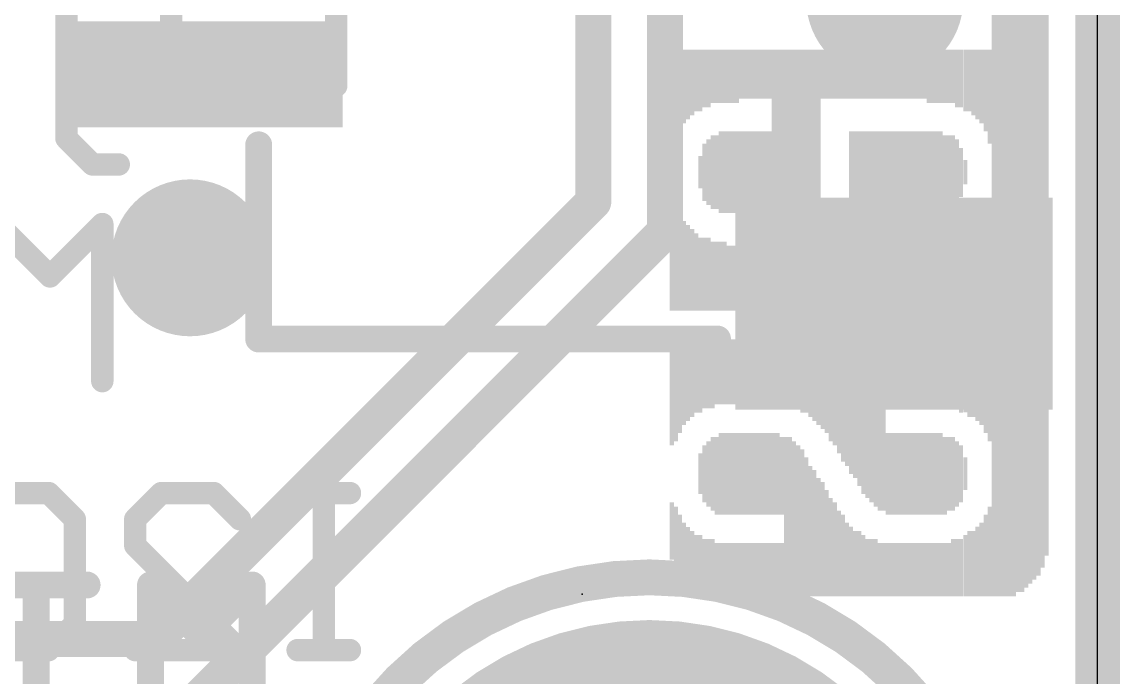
# Model space of a CAD drawing. Extents: x -0.1 to 25.5, y -0.1 to 17.9.
# Drawn here: x 19.3 to 25.53, y 3.98 to 7.69 of the extents above; entities that cross this region are included whole.
import ezdxf

# ---------------------------------------------------------------- set-up
doc = ezdxf.new("R2010")
doc.units = 0
for name, color, linetype in [('1', 12, 'CONTINUOUS'), ('16', 5, 'CONTINUOUS'), ('17', 110, 'CONTINUOUS'), ('18', 110, 'CONTINUOUS'), ('20', 53, 'CONTINUOUS'), ('21', 40, 'CONTINUOUS'), ('22', 6, 'CONTINUOUS'), ('24', 6, 'CONTINUOUS')]:
    doc.layers.add(name, color=color, linetype=linetype)

# ---------------------------------------------------------------- blocks, each defined once
blk = doc.blocks.new('RECT')
blk.add_solid([(-0.5, -0.5), (0.5, -0.5), (-0.5, 0.5), (0.5, 0.5)])
blk = doc.blocks.new('ROUNDP')
at = {"const_width": 0.5}
blk.add_lwpolyline([(0, -0.25, 1), (0, 0.25, 1), (0, -0.25)], format="xyb", dxfattribs=at)
blk = doc.blocks.new('ROUNDV')
at = {"const_width": 0.5}
blk.add_lwpolyline([(0, -0.25, 1), (0, 0.25, 1), (0, -0.25)], format="xyb", dxfattribs=at)

msp = doc.modelspace()

# ---------------------------------------------------------------- linework, layer by layer
at = {"layer": '1'}
for points, const_width in [([(25.4, 17.78), (25.4, 0)], 0.254), ([(22.9489, 8.8678), (22.9489, 6.4992)], 0.2032), ([(22.5425, 6.6675), (22.5425, 8.6995)], 0.2032), ([(20.066, 4.191), (22.5425, 6.6675)], 0.2032), ([(22.9489, 6.4992), (20.2343, 3.7846)], 0.2032), ([(18.3515, 4.191), (20.066, 4.191)], 0.2032)]:
    msp.add_lwpolyline(points, dxfattribs=dict(at, const_width=const_width))
at = {"layer": '1', "const_width": 0.1016}
for points in [[(22.5784, 6.6316, 1), (22.5066, 6.7034)], [(22.4917, 6.6675, 1), (22.5933, 6.6675)], [(22.9848, 6.4632, 1), (22.913, 6.5351)], [(22.8981, 6.4992, 1), (22.9997, 6.4992)], [(20.0301, 4.2269, 1), (20.1019, 4.1551)], [(20.066, 4.1402, 1), (20.066, 4.2418)]]:
    msp.add_lwpolyline(points, format="xyb", dxfattribs=at)
at = {"layer": '16', "const_width": 0.254}
msp.add_lwpolyline([(25.4, 17.78), (25.4, 0)], dxfattribs=at)
at = {"layer": '20'}
msp.add_line((25.4, 2.54), (25.4, 15.24), dxfattribs=at)
at = {"layer": '21', "const_width": 0.1524}
for points in [[(24.946, 6.79), (24.946, 10.99)], [(20.646, 5.89), (20.646, 6.99)], [(23.246, 5.89), (20.646, 5.89)], [(19.0973, 4.4965), (19.6735, 4.4965)], [(19.3854, 3.6322), (19.3854, 4.4965)], [(20.0328, 3.6322), (20.0328, 4.4965)], [(20.0328, 4.4965), (20.3209, 4.2084)], [(20.3209, 4.2084), (20.609, 4.4965)], [(20.609, 4.4965), (20.609, 3.6322)]]:
    msp.add_lwpolyline(points, dxfattribs=at)
at = {"layer": '21'}
for points, const_width in [([(20.6841, 6.99, 1), (20.6079, 6.99)], 0.0762), ([(24.9079, 6.79, 1), (24.9841, 6.79)], 0.0762), ([(20.646, 5.9281, 1), (20.646, 5.8519)], 0.0762), ([(20.6079, 5.89, 1), (20.6841, 5.89)], 0.0762), ([(23.246, 5.8519, 1), (23.246, 5.9281)], 0.0762), ([(22.86, 0.54, 1), (22.86, 4.54, 1), (22.86, 0.54)], 0.2032), ([(19.4235, 4.4965, 1), (19.3473, 4.4965)], 0.0762), ([(19.6735, 4.4584, 1), (19.6735, 4.5346)], 0.0762), ([(20.0709, 4.4965, 1), (19.9947, 4.4965)], 0.0762), ([(20.0597, 4.5235, 1), (20.0059, 4.4696)], 0.0762), ([(20.6471, 4.4965, 1), (20.5709, 4.4965)], 0.0762), ([(20.636, 4.4696, 1), (20.5821, 4.5235)], 0.0762), ([(20.294, 4.2354, 1), (20.3479, 4.1815)], 0.0762), ([(20.294, 4.1815, 1), (20.3479, 4.2354)], 0.0762)]:
    msp.add_lwpolyline(points, format="xyb", dxfattribs=dict(at, const_width=const_width))
at = {"layer": '22', "const_width": 0.127}
for points in [[(21.0851, 7.917), (21.0851, 7.3238)], [(19.5564, 7.7687), (19.5564, 7.0272)], [(20.1496, 7.7687), (20.1496, 7.3238)], [(20.4919, 7.3238), (20.4919, 7.6204)], [(20.4919, 7.6204), (20.7885, 7.6204)], [(20.1496, 7.3238), (20.0013, 7.1755)], [(20.6402, 7.1755), (20.4919, 7.3238)], [(21.0851, 7.3238), (20.9368, 7.1755)], [(20.0013, 7.1755), (19.5564, 7.1755)], [(20.9368, 7.1755), (20.6402, 7.1755)], [(19.5564, 7.0272), (19.7047, 6.8789)], [(19.7047, 6.8789), (19.853, 6.8789)], [(19.4632, 6.2447), (19.1666, 6.5413)], [(19.7598, 6.5413), (19.4632, 6.2447)], [(19.7598, 5.6515), (19.7598, 6.5413)], [(19.159, 5.0173), (19.4556, 5.0173)], [(19.4556, 5.0173), (19.6039, 4.869)], [(19.9462, 4.869), (20.0945, 5.0173)], [(20.0945, 5.0173), (20.3911, 5.0173)], [(20.3911, 5.0173), (20.5394, 4.869)], [(21.1631, 5.0173), (20.8665, 5.0173)], [(21.0148, 4.1275), (21.0148, 5.0173)], [(19.6039, 4.869), (19.6039, 4.2758)], [(19.9462, 4.7207), (19.9462, 4.869)], [(20.5394, 4.1275), (19.9462, 4.7207)], [(19.6039, 4.2758), (19.4556, 4.1275)], [(19.4556, 4.1275), (19.159, 4.1275)], [(19.9462, 4.1275), (20.5394, 4.1275)], [(21.1631, 4.1275), (20.8665, 4.1275)]]:
    msp.add_lwpolyline(points, dxfattribs=at)
at = {"layer": '22', "const_width": 0.0635}
for points in [[(20.4919, 7.6521, 1), (20.4919, 7.5886)], [(20.5237, 7.6204, 1), (20.4602, 7.6204)], [(20.7885, 7.5886, 1), (20.7885, 7.6521)], [(20.1178, 7.3238, 1), (20.1813, 7.3238)], [(20.172, 7.3013, 1), (20.1271, 7.3462)], [(20.5144, 7.3462, 1), (20.4695, 7.3013)], [(20.4602, 7.3238, 1), (20.5237, 7.3238)], [(21.0533, 7.3238, 1), (21.1168, 7.3238)], [(21.1075, 7.3013, 1), (21.0626, 7.3462)], [(19.5564, 7.2073, 1), (19.5564, 7.1438)], [(19.9788, 7.198, 1), (20.0237, 7.153)], [(20.0013, 7.1438, 1), (20.0013, 7.2073)], [(20.6402, 7.2073, 1), (20.6402, 7.1438)], [(20.6178, 7.153, 1), (20.6627, 7.198)], [(20.9144, 7.198, 1), (20.9593, 7.153)], [(20.9368, 7.1438, 1), (20.9368, 7.2073)], [(19.5247, 7.0272, 1), (19.5882, 7.0272)], [(19.5789, 7.0497, 1), (19.534, 7.0048)], [(19.7047, 6.9107, 1), (19.7047, 6.8472)], [(19.6822, 6.8565, 1), (19.7272, 6.9014)], [(19.853, 6.8472, 1), (19.853, 6.9107)], [(19.7915, 6.5413, 1), (19.728, 6.5413)], [(19.7822, 6.5188, 1), (19.7373, 6.5637)], [(19.4407, 6.2671, 1), (19.4856, 6.2222)], [(19.4407, 6.2222, 1), (19.4856, 6.2671)], [(19.728, 5.6515, 1), (19.7915, 5.6515)], [(19.478, 5.0397, 1), (19.4331, 4.9948)], [(19.4556, 4.9855, 1), (19.4556, 5.049)], [(20.0945, 5.049, 1), (20.0945, 4.9855)], [(20.117, 4.9948, 1), (20.072, 5.0397)], [(20.4135, 5.0397, 1), (20.3686, 4.9948)], [(20.3911, 4.9855, 1), (20.3911, 5.049)], [(20.8665, 5.049, 1), (20.8665, 4.9855)], [(21.0465, 5.0173, 1), (20.983, 5.0173)], [(21.1631, 4.9855, 1), (21.1631, 5.049)], [(19.6356, 4.869, 1), (19.5721, 4.869)], [(19.5814, 4.8465, 1), (19.6263, 4.8914)], [(19.978, 4.869, 1), (19.9145, 4.869)], [(19.9238, 4.8914, 1), (19.9687, 4.8465)], [(20.5169, 4.8465, 1), (20.5618, 4.8914)], [(19.9145, 4.7207, 1), (19.978, 4.7207)], [(19.9687, 4.7431, 1), (19.9238, 4.6982)], [(19.5721, 4.2758, 1), (19.6356, 4.2758)], [(19.6263, 4.2533, 1), (19.5814, 4.2982)], [(19.4331, 4.15, 1), (19.478, 4.105)], [(19.4556, 4.0958, 1), (19.4556, 4.1593)], [(19.9462, 4.1593, 1), (19.9462, 4.0958)], [(20.5169, 4.105, 1), (20.5618, 4.15)], [(20.5394, 4.0958, 1), (20.5394, 4.1593)], [(20.8665, 4.1593, 1), (20.8665, 4.0958)], [(21.1631, 4.0958, 1), (21.1631, 4.1593)], [(20.983, 4.1275, 1), (21.0465, 4.1275)]]:
    msp.add_lwpolyline(points, format="xyb", dxfattribs=at)
at = {"layer": '24'}
msp.add_point((22.479, 4.445), dxfattribs=at)

# ---------------------------------------------------------------- block references
at = {"layer": '1', "rotation": 180}
for p, xscale, yscale in [((20.346, 7.39), 1.55, 0.6), ((24.246, 6.09), 1.8, 1.2)]:
    msp.add_blockref('RECT', p, dxfattribs=dict(at, xscale=xscale, yscale=yscale))
at = {"layer": '17', "xscale": 3.516, "yscale": 3.516}
msp.add_blockref('ROUNDP', (22.86, 2.54), dxfattribs=at)
msp.add_blockref('ROUNDP', (22.86, 2.54), dxfattribs=at)
at = {"layer": '18', "xscale": 0.889, "yscale": 0.889}
for p in [(24.1935, 7.8105), (24.1935, 7.8105), (20.2565, 6.35), (20.2565, 6.35)]:
    msp.add_blockref('ROUNDV', p, dxfattribs=at)
at = {"layer": '22', "rotation": 90}
for p, xscale, yscale in [((24.8111, 8.81), 5.5194, 0.0231), ((24.8342, 8.81), 5.5194, 0.0231), ((24.8573, 8.81), 5.5194, 0.0231), ((24.8804, 8.81), 5.5194, 0.0231), ((24.9036, 8.81), 5.5194, 0.0231), ((24.9267, 8.7973), 5.494, 0.0231), ((24.9498, 8.7973), 5.494, 0.0231), ((24.9729, 8.7859), 5.4712, 0.0231), ((24.996, 8.7859), 5.4712, 0.0231), ((25.019, 8.7744), 5.4483, 0.0229), ((25.042, 8.763), 5.4254, 0.0231), ((25.0651, 8.7516), 5.4026, 0.0231), ((25.0882, 8.7287), 5.3569, 0.0231), ((25.1113, 8.6944), 5.2883, 0.0231), ((22.987, 7.2631), 0.5309, 0.0229), ((23.01, 7.2746), 0.508, 0.0231), ((23.0331, 7.2974), 0.4623, 0.0231), ((23.0562, 7.3203), 0.4166, 0.0231), ((23.0793, 7.3317), 0.3937, 0.0231), ((23.1024, 7.3431), 0.3708, 0.0231), ((23.1256, 7.3546), 0.348, 0.0231), ((23.1487, 7.3546), 0.348, 0.0231), ((23.1718, 7.366), 0.3251, 0.0231), ((23.1949, 7.366), 0.3251, 0.0231), ((23.218, 7.3774), 0.3023, 0.0231), ((23.241, 7.3774), 0.3023, 0.0229), ((23.264, 7.3774), 0.3023, 0.0231), ((23.2871, 7.3774), 0.3023, 0.0231), ((23.3102, 7.3774), 0.3023, 0.0231), ((23.3333, 7.3774), 0.3023, 0.0231), ((23.3564, 7.3774), 0.3023, 0.0231), ((23.3796, 7.3901), 0.2769, 0.0231), ((23.4027, 7.3901), 0.2769, 0.0231), ((23.4258, 7.3901), 0.2769, 0.0231), ((23.4489, 7.3901), 0.2769, 0.0231), ((23.472, 7.3901), 0.2769, 0.0231), ((23.495, 7.3901), 0.2769, 0.0229), ((23.518, 7.3901), 0.2769, 0.0231), ((23.5411, 7.3901), 0.2769, 0.0231), ((23.5642, 7.0663), 0.9246, 0.0231), ((23.5873, 7.0663), 0.9246, 0.0231), ((23.6104, 7.0663), 0.9246, 0.0231), ((23.6336, 7.0663), 0.9246, 0.0231), ((23.6567, 7.0663), 0.9246, 0.0231), ((23.6798, 7.0663), 0.9246, 0.0231), ((23.7029, 7.0663), 0.9246, 0.0231), ((23.726, 7.0663), 0.9246, 0.0231), ((23.749, 7.0663), 0.9246, 0.0229), ((23.772, 7.0663), 0.9246, 0.0231), ((23.7951, 7.0663), 0.9246, 0.0231), ((23.8182, 7.0663), 0.9246, 0.0231), ((23.8413, 7.3901), 0.2769, 0.0231), ((23.8644, 7.3901), 0.2769, 0.0231), ((23.8876, 7.3901), 0.2769, 0.0231), ((23.9107, 7.3901), 0.2769, 0.0231), ((23.9338, 7.3901), 0.2769, 0.0231), ((23.9569, 7.3901), 0.2769, 0.0231), ((23.98, 7.3901), 0.2769, 0.0231), ((24.003, 7.3901), 0.2769, 0.0229), ((24.026, 7.3901), 0.2769, 0.0231), ((24.0491, 7.3901), 0.2769, 0.0231), ((24.0722, 7.3901), 0.2769, 0.0231), ((24.0953, 7.3901), 0.2769, 0.0231), ((24.1184, 7.3901), 0.2769, 0.0231), ((24.1416, 7.3901), 0.2769, 0.0231), ((24.1647, 7.3901), 0.2769, 0.0231), ((24.1878, 7.3901), 0.2769, 0.0231), ((24.2109, 7.3901), 0.2769, 0.0231), ((24.234, 7.3901), 0.2769, 0.0231), ((24.257, 7.3901), 0.2769, 0.0229), ((24.28, 7.3901), 0.2769, 0.0231), ((24.3031, 7.3901), 0.2769, 0.0231), ((24.3262, 7.3901), 0.2769, 0.0231), ((24.3493, 7.3901), 0.2769, 0.0231), ((24.3724, 7.3901), 0.2769, 0.0231), ((24.3956, 7.3901), 0.2769, 0.0231), ((24.4187, 7.3901), 0.2769, 0.0231), ((24.4418, 7.3774), 0.3023, 0.0231), ((24.4649, 7.3774), 0.3023, 0.0231), ((24.488, 7.3774), 0.3023, 0.0231), ((24.511, 7.3774), 0.3023, 0.0229), ((24.534, 7.3774), 0.3023, 0.0231), ((24.5571, 7.3774), 0.3023, 0.0231), ((24.5802, 7.3774), 0.3023, 0.0231), ((24.6033, 7.366), 0.3251, 0.0231), ((24.6264, 7.366), 0.3251, 0.0231), ((24.6496, 7.3546), 0.348, 0.0231), ((24.6727, 7.3546), 0.348, 0.0231), ((24.6958, 7.3431), 0.3708, 0.0231), ((24.7189, 7.3317), 0.3937, 0.0231), ((24.742, 7.3203), 0.4166, 0.0231), ((24.765, 7.2974), 0.4623, 0.0229), ((24.788, 7.2631), 0.5309, 0.0231), ((23.218, 6.8351), 0.4166, 0.0231), ((23.241, 6.8351), 0.4166, 0.0229), ((23.264, 6.8351), 0.4623, 0.0231), ((23.2871, 6.8351), 0.4623, 0.0231), ((23.3102, 6.8351), 0.4623, 0.0231), ((23.3333, 6.8351), 0.4623, 0.0231), ((23.3564, 6.8351), 0.4623, 0.0231), ((23.3796, 6.8351), 0.4623, 0.0231), ((23.4027, 6.8351), 0.4623, 0.0231), ((23.4258, 6.8351), 0.4623, 0.0231), ((23.4489, 6.8351), 0.4623, 0.0231), ((23.472, 6.8351), 0.4623, 0.0231), ((23.495, 6.8351), 0.4623, 0.0229), ((23.518, 6.8351), 0.4623, 0.0231), ((23.5411, 6.8351), 0.4623, 0.0231), ((24.003, 6.8351), 0.4623, 0.0229), ((24.026, 6.8351), 0.4623, 0.0231), ((24.0491, 6.8351), 0.4623, 0.0231), ((24.0722, 6.8351), 0.4623, 0.0231), ((24.0953, 6.8351), 0.4623, 0.0231), ((24.1184, 6.8351), 0.4623, 0.0231), ((24.1416, 6.8351), 0.4623, 0.0231), ((24.1647, 6.8351), 0.4623, 0.0231), ((24.1878, 6.8351), 0.4623, 0.0231), ((24.2109, 6.8351), 0.4623, 0.0231), ((24.234, 6.8351), 0.4623, 0.0231), ((24.257, 6.8351), 0.4623, 0.0229), ((24.28, 6.8351), 0.4623, 0.0231), ((24.3031, 6.8351), 0.4623, 0.0231), ((24.3262, 6.8351), 0.4623, 0.0231), ((24.3493, 6.8351), 0.4623, 0.0231), ((24.3724, 6.8351), 0.4623, 0.0231), ((24.3956, 6.8351), 0.4623, 0.0231), ((24.4187, 6.8351), 0.4623, 0.0231), ((24.4418, 6.8351), 0.4623, 0.0231), ((24.4649, 6.8351), 0.4623, 0.0231), ((24.488, 6.8351), 0.4623, 0.0231), ((24.511, 6.8351), 0.4623, 0.0229), ((24.534, 6.8237), 0.4394, 0.0231), ((24.5571, 6.8351), 0.4166, 0.0231), ((24.5802, 6.8351), 0.4166, 0.0231), ((23.1718, 6.8351), 0.3251, 0.0231), ((23.1949, 6.8351), 0.3708, 0.0231), ((24.6033, 6.8351), 0.3708, 0.0231), ((24.6264, 6.8339), 0.2769, 0.0231), ((23.1487, 6.8351), 0.1829, 0.0231), ((24.6496, 6.8351), 0.1372, 0.0231), ((22.987, 6.3614), 0.6223, 0.0229), ((23.01, 6.35), 0.5994, 0.0231), ((24.765, 6.4313), 0.3454, 0.0229), ((24.788, 6.4541), 0.3912, 0.0231), ((23.0331, 6.3157), 0.5309, 0.0231), ((23.0562, 6.3043), 0.508, 0.0231), ((23.0793, 6.2929), 0.4851, 0.0231), ((24.7189, 6.397), 0.2769, 0.0231), ((24.742, 6.4084), 0.2997, 0.0231), ((23.1024, 6.2814), 0.4623, 0.0231), ((23.1256, 6.27), 0.4394, 0.0231), ((24.6496, 6.3741), 0.2311, 0.0231), ((24.6727, 6.3741), 0.2311, 0.0231), ((24.6958, 6.3856), 0.254, 0.0231), ((23.1487, 6.2573), 0.414, 0.0231), ((23.1718, 6.2573), 0.414, 0.0231), ((23.1949, 6.2573), 0.414, 0.0231), ((23.218, 6.2459), 0.3912, 0.0231), ((23.241, 6.2459), 0.3912, 0.0229), ((23.264, 6.2459), 0.3912, 0.0231), ((23.2871, 6.2459), 0.3912, 0.0231), ((23.3102, 6.2344), 0.3683, 0.0231), ((23.3333, 6.2344), 0.3683, 0.0231), ((23.3564, 6.2344), 0.3683, 0.0231), ((23.3796, 6.2344), 0.3683, 0.0231), ((23.4027, 6.2344), 0.3683, 0.0231), ((23.4258, 6.2344), 0.3683, 0.0231), ((23.4489, 6.2344), 0.3683, 0.0231), ((23.472, 6.2344), 0.3683, 0.0231), ((23.495, 6.2344), 0.3683, 0.0229), ((23.518, 6.2344), 0.3683, 0.0231), ((23.5411, 6.2344), 0.3683, 0.0231), ((23.5642, 6.2344), 0.3683, 0.0231), ((23.5873, 6.2344), 0.3683, 0.0231), ((23.6104, 6.2344), 0.3683, 0.0231), ((23.6336, 6.2344), 0.3683, 0.0231), ((23.6567, 6.2344), 0.3683, 0.0231), ((23.6798, 6.2344), 0.3683, 0.0231), ((23.7029, 6.2344), 0.3683, 0.0231), ((23.726, 6.2344), 0.3683, 0.0231), ((23.749, 6.2344), 0.3683, 0.0229), ((23.772, 6.2344), 0.3683, 0.0231), ((23.7951, 6.2344), 0.3683, 0.0231), ((23.8182, 6.2344), 0.3683, 0.0231), ((23.8413, 6.2344), 0.3683, 0.0231), ((23.8644, 6.2344), 0.3683, 0.0231), ((23.8876, 6.2344), 0.3683, 0.0231), ((23.9107, 6.2344), 0.3683, 0.0231), ((23.9338, 6.2344), 0.3683, 0.0231), ((23.9569, 6.2344), 0.3683, 0.0231), ((23.98, 6.2344), 0.3683, 0.0231), ((24.003, 6.2344), 0.3683, 0.0229), ((24.026, 6.2344), 0.3683, 0.0231), ((24.0491, 6.2344), 0.3683, 0.0231), ((24.0722, 6.2344), 0.3683, 0.0231), ((24.0953, 6.2344), 0.3683, 0.0231), ((24.1184, 6.2344), 0.3683, 0.0231), ((24.1416, 6.2344), 0.3683, 0.0231), ((24.1647, 6.2344), 0.3683, 0.0231), ((24.1878, 6.2344), 0.3683, 0.0231), ((24.2109, 6.2344), 0.3683, 0.0231), ((24.234, 6.2344), 0.3683, 0.0231), ((24.257, 6.2344), 0.3683, 0.0229), ((24.28, 6.2344), 0.3683, 0.0231), ((24.3031, 6.2344), 0.3683, 0.0231), ((24.3262, 6.2344), 0.3683, 0.0231), ((24.3493, 6.2344), 0.3683, 0.0231), ((24.3724, 6.2344), 0.3683, 0.0231), ((24.3956, 6.2344), 0.3683, 0.0231), ((24.4187, 6.2344), 0.3683, 0.0231), ((24.4418, 6.2344), 0.3683, 0.0231), ((24.4649, 6.2344), 0.3683, 0.0231), ((24.488, 6.2344), 0.3683, 0.0231), ((24.511, 6.2459), 0.3912, 0.0229), ((24.534, 6.2459), 0.3912, 0.0231), ((24.5571, 6.2459), 0.3912, 0.0231), ((24.5802, 6.2459), 0.3912, 0.0231), ((24.6033, 6.2573), 0.414, 0.0231), ((24.6264, 6.2573), 0.414, 0.0231), ((22.987, 5.588), 0.5994, 0.0229), ((23.01, 5.5994), 0.5766, 0.0231), ((23.0331, 5.6223), 0.5309, 0.0231), ((23.0562, 5.6452), 0.4851, 0.0231), ((23.0793, 5.6566), 0.4623, 0.0231), ((23.1024, 5.668), 0.4394, 0.0231), ((23.1256, 5.6807), 0.414, 0.0231), ((23.1487, 5.6807), 0.414, 0.0231), ((23.1718, 5.6921), 0.3912, 0.0231), ((23.1949, 5.6921), 0.3912, 0.0231), ((23.218, 5.6921), 0.3912, 0.0231), ((23.241, 5.7036), 0.3683, 0.0229), ((23.264, 5.7036), 0.3683, 0.0231), ((23.2871, 5.7036), 0.3683, 0.0231), ((23.3102, 5.7036), 0.3683, 0.0231), ((23.3333, 5.7036), 0.3683, 0.0231), ((23.3564, 5.7036), 0.3683, 0.0231), ((23.3796, 5.7036), 0.3683, 0.0231), ((23.4027, 5.7036), 0.3683, 0.0231), ((23.4258, 5.7036), 0.3683, 0.0231), ((23.4489, 5.7036), 0.3683, 0.0231), ((23.472, 5.7036), 0.3683, 0.0231), ((23.495, 5.7036), 0.3683, 0.0229), ((23.518, 5.7036), 0.3683, 0.0231), ((23.5411, 5.7036), 0.3683, 0.0231), ((23.5642, 5.7036), 0.3683, 0.0231), ((23.5873, 5.7036), 0.3683, 0.0231), ((23.6104, 5.7036), 0.3683, 0.0231), ((23.6336, 5.7036), 0.3683, 0.0231), ((23.6567, 5.7036), 0.3683, 0.0231), ((23.6798, 5.6921), 0.3912, 0.0231), ((23.7029, 5.6921), 0.3912, 0.0231), ((23.726, 5.6807), 0.414, 0.0231), ((23.749, 5.6807), 0.414, 0.0229), ((23.772, 5.668), 0.4394, 0.0231), ((23.7951, 5.6566), 0.4623, 0.0231), ((23.8182, 5.6452), 0.4851, 0.0231), ((23.8413, 5.6337), 0.508, 0.0231), ((23.8644, 5.6223), 0.5309, 0.0231), ((23.8876, 5.5994), 0.5766, 0.0231), ((23.9107, 5.588), 0.5994, 0.0231), ((23.9338, 5.5651), 0.6452, 0.0231), ((23.9569, 5.541), 0.6934, 0.0231), ((23.98, 5.5296), 0.7163, 0.0231), ((24.003, 5.5067), 0.762, 0.0229), ((24.026, 5.4953), 0.7849, 0.0231), ((24.0491, 5.4724), 0.8306, 0.0231), ((24.0722, 5.4496), 0.8763, 0.0231), ((24.0953, 5.4381), 0.8992, 0.0231), ((24.1184, 5.4267), 0.922, 0.0231), ((24.1416, 5.414), 0.9474, 0.0231), ((24.1647, 5.4026), 0.9703, 0.0231), ((24.1878, 5.4026), 0.9703, 0.0231), ((24.2109, 5.7036), 0.3683, 0.0231), ((24.234, 5.7036), 0.3683, 0.0231), ((24.257, 5.7036), 0.3683, 0.0229), ((24.28, 5.7036), 0.3683, 0.0231), ((24.3031, 5.7036), 0.3683, 0.0231), ((24.3262, 5.7036), 0.3683, 0.0231), ((24.3493, 5.7036), 0.3683, 0.0231), ((24.3724, 5.7036), 0.3683, 0.0231), ((24.3956, 5.7036), 0.3683, 0.0231), ((24.4187, 5.7036), 0.3683, 0.0231), ((24.4418, 5.7036), 0.3683, 0.0231), ((24.4649, 5.7036), 0.3683, 0.0231), ((24.488, 5.7036), 0.3683, 0.0231), ((24.511, 5.7036), 0.3683, 0.0229), ((24.534, 5.7036), 0.3683, 0.0231), ((24.5571, 5.6921), 0.3912, 0.0231), ((24.5802, 5.6921), 0.3912, 0.0231), ((24.6033, 5.6921), 0.3912, 0.0231), ((24.6264, 5.6807), 0.414, 0.0231), ((24.8111, 5.16), 1.4554, 0.0231), ((24.8342, 5.16), 1.4554, 0.0231), ((24.8573, 5.16), 1.4554, 0.0231), ((24.8804, 5.16), 1.4554, 0.0231), ((24.9036, 5.16), 1.4554, 0.0231), ((24.9267, 5.16), 1.4554, 0.0231), ((24.9498, 5.1727), 1.43, 0.0231), ((24.9729, 5.1727), 1.43, 0.0231), ((24.996, 5.1841), 1.4072, 0.0231), ((25.019, 5.1956), 1.3843, 0.0229), ((25.042, 5.207), 1.3614, 0.0231), ((25.0651, 5.2184), 1.3386, 0.0231), ((25.0882, 5.2413), 1.2929, 0.0231), ((25.1113, 5.2756), 1.2243, 0.0231), ((24.6496, 5.5766), 0.2057, 0.0231), ((24.6727, 5.5639), 0.2311, 0.0231), ((24.6958, 5.5639), 0.2311, 0.0231), ((24.7189, 5.5524), 0.254, 0.0231), ((24.742, 5.541), 0.2769, 0.0231), ((24.765, 5.5182), 0.3226, 0.0229), ((24.788, 5.4953), 0.3683, 0.0231), ((23.264, 5.1257), 0.4623, 0.0231), ((23.2871, 5.1257), 0.4623, 0.0231), ((23.3102, 5.1257), 0.4623, 0.0231), ((23.3333, 5.1257), 0.4623, 0.0231), ((23.3564, 5.1257), 0.4623, 0.0231), ((23.3796, 5.1257), 0.4623, 0.0231), ((23.4027, 5.1257), 0.4623, 0.0231), ((23.4258, 5.1257), 0.4623, 0.0231), ((23.4489, 5.1257), 0.4623, 0.0231), ((23.472, 5.1257), 0.4623, 0.0231), ((23.495, 5.1257), 0.4623, 0.0229), ((23.518, 5.1257), 0.4623, 0.0231), ((23.5411, 5.1257), 0.4623, 0.0231), ((23.5642, 5.1257), 0.4623, 0.0231), ((23.5873, 5.1257), 0.4623, 0.0231), ((24.2109, 5.1257), 0.4623, 0.0231), ((24.234, 5.1257), 0.4623, 0.0231), ((24.257, 5.1257), 0.4623, 0.0229), ((24.28, 5.1257), 0.4623, 0.0231), ((24.3031, 5.1257), 0.4623, 0.0231), ((24.3262, 5.1257), 0.4623, 0.0231), ((24.3493, 5.1257), 0.4623, 0.0231), ((24.3724, 5.1257), 0.4623, 0.0231), ((24.3956, 5.1257), 0.4623, 0.0231), ((24.4187, 5.1257), 0.4623, 0.0231), ((24.4418, 5.1257), 0.4623, 0.0231), ((24.4649, 5.1257), 0.4623, 0.0231), ((24.488, 5.1257), 0.4623, 0.0231), ((24.511, 5.1257), 0.4623, 0.0229), ((23.1949, 5.1257), 0.3708, 0.0231), ((23.218, 5.1257), 0.4166, 0.0231), ((23.241, 5.1143), 0.4394, 0.0229), ((23.6104, 5.1143), 0.4394, 0.0231), ((23.6336, 4.8832), 0.9017, 0.0231), ((23.6567, 4.8832), 0.9017, 0.0231), ((23.6798, 4.8717), 0.8788, 0.0231), ((24.534, 5.1143), 0.4394, 0.0231), ((24.5571, 5.1257), 0.4166, 0.0231), ((24.5802, 5.1257), 0.4166, 0.0231), ((24.6033, 5.1257), 0.3708, 0.0231), ((23.1487, 5.127), 0.2311, 0.0231), ((23.1718, 5.127), 0.3226, 0.0231), ((23.7029, 4.8603), 0.856, 0.0231), ((23.726, 4.8489), 0.8331, 0.0231), ((24.6264, 5.127), 0.3226, 0.0231), ((23.749, 4.826), 0.7874, 0.0229), ((23.772, 4.8019), 0.7391, 0.0231), ((24.6496, 5.127), 0.1854, 0.0231), ((23.7951, 4.7904), 0.7163, 0.0231), ((23.8182, 4.7676), 0.6706, 0.0231), ((23.8413, 4.7561), 0.6477, 0.0231), ((23.8644, 4.7333), 0.602, 0.0231), ((23.8876, 4.7104), 0.5563, 0.0231), ((22.987, 4.8031), 0.3251, 0.0229), ((23.01, 4.7676), 0.3454, 0.0231), ((23.9107, 4.699), 0.5334, 0.0231), ((23.9338, 4.6749), 0.4851, 0.0231), ((24.788, 4.6863), 0.508, 0.0231), ((23.0331, 4.7219), 0.3454, 0.0231), ((23.9569, 4.6634), 0.4623, 0.0231), ((24.765, 4.6634), 0.4623, 0.0229), ((23.0562, 4.6876), 0.3226, 0.0231), ((23.0793, 4.6647), 0.3226, 0.0231), ((23.1024, 4.6418), 0.3226, 0.0231), ((23.98, 4.6406), 0.4166, 0.0231), ((24.003, 4.6292), 0.3937, 0.0229), ((24.026, 4.6177), 0.3708, 0.0231), ((24.0491, 4.6177), 0.3708, 0.0231), ((24.6727, 4.6177), 0.3708, 0.0231), ((24.6958, 4.6177), 0.3708, 0.0231), ((24.7189, 4.6292), 0.3937, 0.0231), ((24.742, 4.6406), 0.4166, 0.0231), ((23.1256, 4.619), 0.3226, 0.0231), ((23.1487, 4.619), 0.3226, 0.0231), ((23.1718, 4.5949), 0.3251, 0.0231), ((23.1949, 4.5949), 0.3251, 0.0231), ((23.218, 4.5949), 0.3251, 0.0231), ((23.241, 4.5834), 0.3023, 0.0229), ((23.264, 4.5834), 0.3023, 0.0231), ((23.2871, 4.5834), 0.3023, 0.0231), ((23.3102, 4.5834), 0.3023, 0.0231), ((23.3333, 4.5834), 0.3023, 0.0231), ((23.3564, 4.5834), 0.3023, 0.0231), ((23.3796, 4.5834), 0.3023, 0.0231), ((23.4027, 4.5834), 0.3023, 0.0231), ((23.4258, 4.5834), 0.3023, 0.0231), ((23.4489, 4.5834), 0.3023, 0.0231), ((23.472, 4.5834), 0.3023, 0.0231), ((23.495, 4.5834), 0.3023, 0.0229), ((23.518, 4.5834), 0.3023, 0.0231), ((23.5411, 4.5834), 0.3023, 0.0231), ((23.5642, 4.5834), 0.3023, 0.0231), ((23.5873, 4.5834), 0.3023, 0.0231), ((23.6104, 4.5834), 0.3023, 0.0231), ((24.0722, 4.6063), 0.348, 0.0231), ((24.0953, 4.5949), 0.3251, 0.0231), ((24.1184, 4.5949), 0.3251, 0.0231), ((24.1416, 4.5949), 0.3251, 0.0231), ((24.1647, 4.5834), 0.3023, 0.0231), ((24.1878, 4.5834), 0.3023, 0.0231), ((24.2109, 4.5834), 0.3023, 0.0231), ((24.234, 4.5834), 0.3023, 0.0231), ((24.257, 4.5834), 0.3023, 0.0229), ((24.28, 4.5834), 0.3023, 0.0231), ((24.3031, 4.5834), 0.3023, 0.0231), ((24.3262, 4.5834), 0.3023, 0.0231), ((24.3493, 4.5834), 0.3023, 0.0231), ((24.3724, 4.5834), 0.3023, 0.0231), ((24.3956, 4.5834), 0.3023, 0.0231), ((24.4187, 4.5834), 0.3023, 0.0231), ((24.4418, 4.5834), 0.3023, 0.0231), ((24.4649, 4.5834), 0.3023, 0.0231), ((24.488, 4.5834), 0.3023, 0.0231), ((24.511, 4.5834), 0.3023, 0.0229), ((24.534, 4.5834), 0.3023, 0.0231), ((24.5571, 4.5834), 0.3023, 0.0231), ((24.5802, 4.5949), 0.3251, 0.0231), ((24.6033, 4.5949), 0.3251, 0.0231), ((24.6264, 4.5949), 0.3251, 0.0231), ((24.6496, 4.6063), 0.348, 0.0231)]:
    msp.add_blockref('RECT', p, dxfattribs=dict(at, xscale=xscale, yscale=yscale))

doc.saveas('drawing.dxf')
